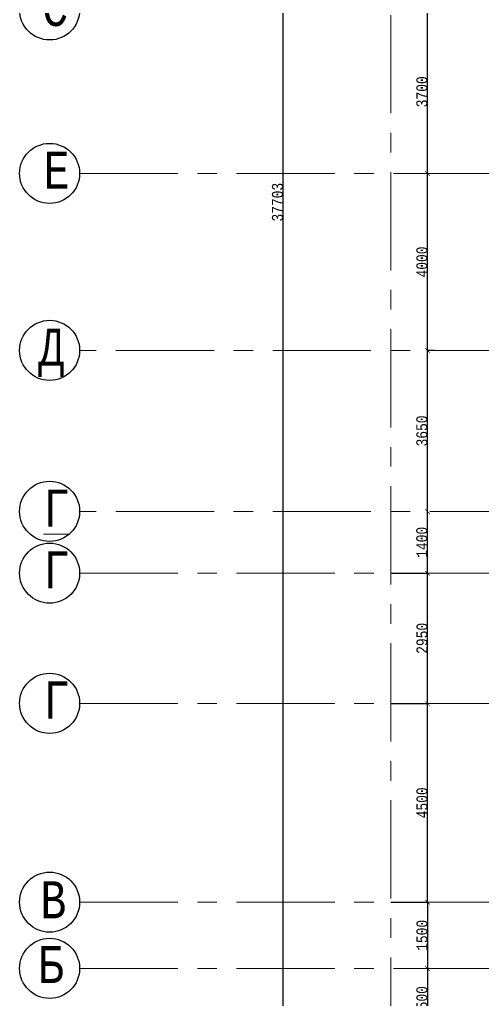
# Model space of a CAD drawing. Header units: millimetres. Extents: x -689206 to 4969298, y -1019800 to 703299.
# Drawn here: x 42900 to 53388, y -647457 to -625270 of the extents above; entities that cross this region are included whole.
import ezdxf

# ---------------------------------------------------------------- set-up
doc = ezdxf.new("R2010")
doc.units = ezdxf.units.MM
doc.linetypes.add('осеваяX2', pattern=[101.6, 63.5, -12.7, 12.7, -12.7])
doc.layers.add('РАЗМЕРЫ', color=7, linetype='Continuous', lineweight=9)
doc.layers.add('стены', color=7, linetype='Continuous', lineweight=20)
doc.layers.add('сетка', color=104, linetype='Continuous')
doc.styles.add('Аннотативный', font='isocteur.ttf', dxfattribs={"width": 0.7, "height": 250})
doc.dimstyles.new('Аннотативный', dxfattribs={"dimscale": 0, "dimtxt": 250, "dimasz": 100, "dimexe": 1.25, "dimexo": 0.625, "dimtad": 1, "dimdec": 0, "dimtxsty": 'Аннотативный', "dimblk": 'ARCHTICK', "dimcen": 2.5, "dimadec": 0, "dimazin": 0, "dimtfac": 1, "dimtdec": 0, "dimtmove": 0, "dimatfit": 3, "dimfxl": 1, "dimarcsym": 0})

# ---------------------------------------------------------------- blocks, each defined once
blk = doc.blocks.new('_ArchTick')
at = {"color": 0, "linetype": 'ByBlock', "const_width": 0.15}
blk.add_lwpolyline([(-0.5, -0.5), (0.5, 0.5)], dxfattribs=at)
blk = doc.blocks.new('*D2943')
at = {"layer": 'Defpoints', "color": 0, "lineweight": 5, "ltscale": 35, "transparency": 16777216}
for p in [(52141, -636408), (52141, -636408), (52141, -637807)]:
    blk.add_point(p, dxfattribs=at)
at = {"layer": 'РАЗМЕРЫ', "color": 0, "lineweight": -2, "ltscale": 35, "transparency": 16777216}
for p, q in [((52141, -637807), (52141, -636408)), ((52142, -636408), (52143, -636408)), ((52142, -637807), (52143, -637807))]:
    blk.add_line(p, q, dxfattribs=at)
at = {"layer": 'РАЗМЕРЫ', "color": 0, "lineweight": -2, "ltscale": 35, "transparency": 16777216, "xscale": 100, "yscale": 100, "zscale": 100}
for p, rotation in [((52141, -636408), 90), ((52141, -637807), 270)]:
    blk.add_blockref('_ArchTick', p, dxfattribs=dict(at, rotation=rotation))
at = {"layer": 'РАЗМЕРЫ', "color": 0, "lineweight": 5, "ltscale": 35, "transparency": 16777216, "insert": (52016, -637107), "char_height": 250, "attachment_point": 5, "rotation": 90, "style": 'Аннотативный'}
blk.add_mtext('1400', dxfattribs=at)
blk = doc.blocks.new('*D2944')
at = {"layer": 'Defpoints', "color": 0, "lineweight": 5, "ltscale": 35, "transparency": 16777216}
for p in [(52143, -632763), (52301, -632763), (52143, -636408)]:
    blk.add_point(p, dxfattribs=at)
at = {"layer": 'РАЗМЕРЫ', "color": 0, "lineweight": -2, "ltscale": 35, "transparency": 16777216}
for p, q in [((52301, -632763), (52141, -632763)), ((52143, -636408), (52143, -632763)), ((52143, -636408), (52144, -636408))]:
    blk.add_line(p, q, dxfattribs=at)
at = {"layer": 'РАЗМЕРЫ', "color": 0, "lineweight": -2, "ltscale": 35, "transparency": 16777216, "xscale": 100, "yscale": 100, "zscale": 100}
for p, rotation in [((52143, -632763), 90), ((52143, -636408), 270)]:
    blk.add_blockref('_ArchTick', p, dxfattribs=dict(at, rotation=rotation))
at = {"layer": 'РАЗМЕРЫ', "color": 0, "lineweight": 5, "ltscale": 35, "transparency": 16777216, "insert": (52017, -634585), "char_height": 250, "attachment_point": 5, "rotation": 90, "style": 'Аннотативный'}
blk.add_mtext('3650', dxfattribs=at)
blk = doc.blocks.new('*D2945')
at = {"layer": 'Defpoints', "color": 0, "lineweight": 5, "ltscale": 35, "transparency": 16777216}
for p in [(51314, -637807), (52145, -637807), (51314, -640755)]:
    blk.add_point(p, dxfattribs=at)
at = {"layer": 'РАЗМЕРЫ', "color": 0, "lineweight": -2, "ltscale": 35, "transparency": 16777216}
for p, q in [((51315, -637807), (52146, -637807)), ((52145, -640755), (52145, -637807)), ((51315, -640755), (52146, -640755))]:
    blk.add_line(p, q, dxfattribs=at)
at = {"layer": 'РАЗМЕРЫ', "color": 0, "lineweight": -2, "ltscale": 35, "transparency": 16777216, "xscale": 100, "yscale": 100, "zscale": 100}
for p, rotation in [((52145, -637807), 90), ((52145, -640755), 270)]:
    blk.add_blockref('_ArchTick', p, dxfattribs=dict(at, rotation=rotation))
at = {"layer": 'РАЗМЕРЫ', "color": 0, "lineweight": 5, "ltscale": 35, "transparency": 16777216, "insert": (52020, -639281), "char_height": 250, "attachment_point": 5, "rotation": 90, "style": 'Аннотативный'}
blk.add_mtext('2950', dxfattribs=at)
blk = doc.blocks.new('*D2951')
at = {"layer": 'Defpoints', "color": 0, "lineweight": 5, "ltscale": 35, "transparency": 16777216}
for p in [(51314, -640755), (52145, -640755), (51314, -645257)]:
    blk.add_point(p, dxfattribs=at)
at = {"layer": 'РАЗМЕРЫ', "color": 0, "lineweight": -2, "ltscale": 35, "transparency": 16777216}
for p, q in [((51315, -640755), (52146, -640755)), ((52145, -645257), (52145, -640755)), ((51315, -645257), (52146, -645257))]:
    blk.add_line(p, q, dxfattribs=at)
at = {"layer": 'РАЗМЕРЫ', "color": 0, "lineweight": -2, "ltscale": 35, "transparency": 16777216, "xscale": 100, "yscale": 100, "zscale": 100}
for p, rotation in [((52145, -640755), 90), ((52145, -645257), 270)]:
    blk.add_blockref('_ArchTick', p, dxfattribs=dict(at, rotation=rotation))
at = {"layer": 'РАЗМЕРЫ', "color": 0, "lineweight": 5, "ltscale": 35, "transparency": 16777216, "insert": (52020, -643006), "char_height": 250, "attachment_point": 5, "rotation": 90, "style": 'Аннотативный'}
blk.add_mtext('4500', dxfattribs=at)
blk = doc.blocks.new('*D2952')
at = {"layer": 'Defpoints', "color": 0, "lineweight": 5, "ltscale": 35, "transparency": 16777216}
for p in [(52145, -645257), (52145, -646757), (52145, -646757)]:
    blk.add_point(p, dxfattribs=at)
at = {"layer": 'РАЗМЕРЫ', "color": 0, "lineweight": -2, "ltscale": 35, "transparency": 16777216}
for p, q in [((52145, -645257), (52145, -646757)), ((52146, -645257), (52146, -645257)), ((52146, -646757), (52146, -646757))]:
    blk.add_line(p, q, dxfattribs=at)
at = {"layer": 'РАЗМЕРЫ', "color": 0, "lineweight": -2, "ltscale": 35, "transparency": 16777216, "xscale": 100, "yscale": 100, "zscale": 100}
for p, rotation in [((52145, -645257), 90), ((52145, -646757), 270)]:
    blk.add_blockref('_ArchTick', p, dxfattribs=dict(at, rotation=rotation))
at = {"layer": 'РАЗМЕРЫ', "color": 0, "lineweight": 5, "ltscale": 35, "transparency": 16777216, "insert": (52020, -646007), "char_height": 250, "attachment_point": 5, "rotation": 90, "style": 'Аннотативный'}
blk.add_mtext('1500', dxfattribs=at)
blk = doc.blocks.new('*D2953')
at = {"layer": 'Defpoints', "color": 0, "lineweight": 5, "ltscale": 35, "transparency": 16777216}
for p in [(52144, -646757), (52144, -648257), (52144, -648257)]:
    blk.add_point(p, dxfattribs=at)
at = {"layer": 'РАЗМЕРЫ', "color": 0, "lineweight": -2, "ltscale": 35, "transparency": 16777216}
for p, q in [((52144, -646757), (52144, -648257)), ((52145, -646757), (52145, -646757)), ((52145, -648257), (52145, -648257))]:
    blk.add_line(p, q, dxfattribs=at)
at = {"layer": 'РАЗМЕРЫ', "color": 0, "lineweight": -2, "ltscale": 35, "transparency": 16777216, "xscale": 100, "yscale": 100, "zscale": 100}
for p, rotation in [((52144, -646757), 90), ((52144, -648257), 270)]:
    blk.add_blockref('_ArchTick', p, dxfattribs=dict(at, rotation=rotation))
at = {"layer": 'РАЗМЕРЫ', "color": 0, "lineweight": 5, "ltscale": 35, "transparency": 16777216, "insert": (52018, -647507), "char_height": 250, "attachment_point": 5, "rotation": 90, "style": 'Аннотативный'}
blk.add_mtext('1500', dxfattribs=at)
blk = doc.blocks.new('*D2954')
at = {"layer": 'Defpoints', "color": 0, "lineweight": 5, "ltscale": 35, "transparency": 16777216}
for p in [(52144, -628755), (52144, -628755), (52144, -632763)]:
    blk.add_point(p, dxfattribs=at)
at = {"layer": 'РАЗМЕРЫ', "color": 0, "lineweight": -2, "ltscale": 35, "transparency": 16777216}
for p, q in [((52144, -632763), (52144, -628755)), ((52145, -628755), (52145, -628755)), ((52145, -632763), (52145, -632763))]:
    blk.add_line(p, q, dxfattribs=at)
at = {"layer": 'РАЗМЕРЫ', "color": 0, "lineweight": -2, "ltscale": 35, "transparency": 16777216, "xscale": 100, "yscale": 100, "zscale": 100}
for p, rotation in [((52144, -628755), 90), ((52144, -632763), 270)]:
    blk.add_blockref('_ArchTick', p, dxfattribs=dict(at, rotation=rotation))
at = {"layer": 'РАЗМЕРЫ', "color": 0, "lineweight": 5, "ltscale": 35, "transparency": 16777216, "insert": (52018, -630759), "char_height": 250, "attachment_point": 5, "rotation": 90, "style": 'Аннотативный'}
blk.add_mtext('4000', dxfattribs=at)
blk = doc.blocks.new('*D2955')
at = {"layer": 'Defpoints', "color": 0, "lineweight": 5, "ltscale": 35, "transparency": 16777216}
for p in [(52144, -625053), (52617, -625053), (52144, -628755)]:
    blk.add_point(p, dxfattribs=at)
at = {"layer": 'РАЗМЕРЫ', "color": 0, "lineweight": -2, "ltscale": 35, "transparency": 16777216}
for p, q in [((52617, -625053), (52143, -625053)), ((52144, -628755), (52144, -625053)), ((52145, -628755), (52145, -628755))]:
    blk.add_line(p, q, dxfattribs=at)
at = {"layer": 'РАЗМЕРЫ', "color": 0, "lineweight": -2, "ltscale": 35, "transparency": 16777216, "xscale": 100, "yscale": 100, "zscale": 100}
for p, rotation in [((52144, -625053), 90), ((52144, -628755), 270)]:
    blk.add_blockref('_ArchTick', p, dxfattribs=dict(at, rotation=rotation))
at = {"layer": 'РАЗМЕРЫ', "color": 0, "lineweight": 5, "ltscale": 35, "transparency": 16777216, "insert": (52018, -626904), "char_height": 250, "attachment_point": 5, "rotation": 90, "style": 'Аннотативный'}
blk.add_mtext('3700', dxfattribs=at)
blk = doc.blocks.new('*D2959')
at = {"layer": 'Defpoints', "color": 0, "lineweight": 5, "ltscale": 35, "transparency": 16777216}
for p in [(48871, -610554), (51314, -610554), (51314, -648257)]:
    blk.add_point(p, dxfattribs=at)
at = {"layer": 'РАЗМЕРЫ', "color": 0, "lineweight": -2, "ltscale": 35, "transparency": 16777216}
for p, q in [((51314, -610554), (48870, -610554)), ((48871, -648257), (48871, -610554)), ((51314, -648257), (48870, -648257))]:
    blk.add_line(p, q, dxfattribs=at)
at = {"layer": 'РАЗМЕРЫ', "color": 0, "lineweight": -2, "ltscale": 35, "transparency": 16777216, "xscale": 100, "yscale": 100, "zscale": 100}
for p, rotation in [((48871, -610554), 90), ((48871, -648257), 270)]:
    blk.add_blockref('_ArchTick', p, dxfattribs=dict(at, rotation=rotation))
at = {"layer": 'РАЗМЕРЫ', "color": 0, "lineweight": 5, "ltscale": 35, "transparency": 16777216, "insert": (48746, -629405), "char_height": 250, "attachment_point": 5, "rotation": 90, "style": 'Аннотативный'}
blk.add_mtext('37703', dxfattribs=at)

msp = doc.modelspace()

# ---------------------------------------------------------------- linework, layer by layer
at = {"layer": 'РАЗМЕРЫ', "linetype": 'осеваяX2', "lineweight": 5, "ltscale": 35}
for p, q in [((111314.2, -632762.9), (44261.5, -632762.9)), ((111314.2, -636407.6), (44261.5, -636407.6))]:
    msp.add_line(p, q, dxfattribs=at)
at = {"layer": 'сетка', "color": 0}
for centre in [(43580.7, -625050.6), (43580.7, -628752.7), (43580.7, -632760.6), (43580.7, -636405.4), (43580.7, -637804.7), (43580.7, -640752.7), (43580.7, -645254.7), (43580.7, -646754.7)]:
    msp.add_circle(centre, 680.7, dxfattribs=at)
at = {"layer": 'стены', "linetype": 'осеваяX2', "lineweight": 5, "ltscale": 35}
for p, q in [((51314.2, -607389.5), (51314.2, -648256.9)), ((44261.5, -628754.9), (111314.2, -628754.9)), ((44261.5, -637806.9), (111314.2, -637806.9)), ((44261.5, -640754.9), (111314.2, -640754.9)), ((44261.5, -645256.9), (111314.2, -645256.9)), ((44261.5, -646756.9), (111314.2, -646756.9))]:
    msp.add_line(p, q, dxfattribs=at)

# ---------------------------------------------------------------- texts
at = {"layer": 'РАЗМЕРЫ', "lineweight": 5, "ltscale": 35, "width": 7009.377, "attachment_point": 1, "style": 'Аннотативный'}
for s, insert, char_height in [('Є', (43409.8, -624573.9), 841.3), ('Е', (43445, -628258.3), 841.3), ('Д', (43324.8, -632266.3), 841.3), ('{\\LГ}', (43445, -635911.1), 841.28), ('Г', (43445, -637310.3), 841.3), ('Г', (43445, -640258.3), 841.3), ('В', (43370.8, -644780.6), 841.3), ('Б', (43315.7, -646245.2), 841.3)]:
    msp.add_mtext(s, dxfattribs=dict(at, insert=insert, char_height=char_height))

# ---------------------------------------------------------------- dimensions: what is measured, and where the dimension line sits
at = {"layer": 'РАЗМЕРЫ', "lineweight": 5, "ltscale": 35}
for base, p1, p2, picture, middle in [((48871.5, -610553.6), (51314.2, -648256.9), (51314.2, -610553.6), '*D2959', (48745.8, -629405.2)), ((52145.2, -646756.9), (52145.2, -645256.9), (52145.2, -646756.9), '*D2952', (52019.6, -646006.9)), ((52144, -648256.9), (52144, -646756.9), (52144, -648256.9), '*D2953', (52018.3, -647506.9))]:
    dim = msp.add_linear_dim(base=base, p1=p1, p2=p2, angle=90, dimstyle='Аннотативный', dxfattribs=at)
    dim.commit()
    dim.dimension.update_dxf_attribs({"geometry": picture, "text_midpoint": middle})
for base, p1, p2, text, picture, middle in [((52144, -625052.9), (52144, -628754.9), (52617.3, -625052.9), '3700', '*D2955', (52018.3, -626903.9)), ((52144, -628754.9), (52144, -632762.9), (52144, -628754.9), '4000', '*D2954', (52018.3, -630758.9)), ((52142.7, -632762.9), (52142.7, -636407.6), (52301.3, -632762.9), '3650', '*D2944', (52017.1, -634585.2)), ((52141.5, -636407.6), (52141.5, -637806.9), (52141.5, -636407.6), '1400', '*D2943', (52015.8, -637107.2)), ((52145.2, -637806.9), (51314.2, -640754.9), (51314.2, -637806.9), '2950', '*D2945', (52019.6, -639280.9)), ((52145.2, -640754.9), (51314.2, -645256.9), (51314.2, -640754.9), '4500', '*D2951', (52019.6, -643005.9))]:
    dim = msp.add_linear_dim(base=base, p1=p1, p2=p2, angle=90, text=text, dimstyle='Аннотативный', dxfattribs=at)
    dim.commit()
    dim.dimension.update_dxf_attribs({"geometry": picture, "text_midpoint": middle})

doc.saveas('drawing.dxf')
